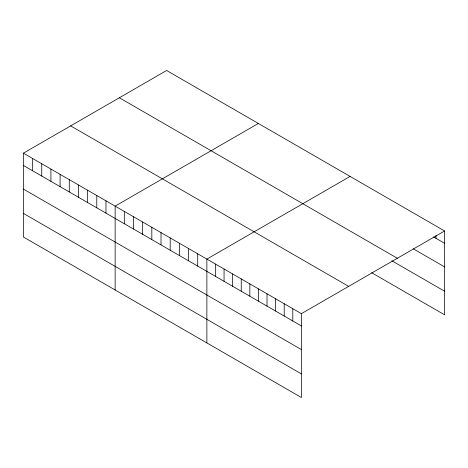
<?xml version="1.0" encoding="UTF-8"?>
<svg xmlns="http://www.w3.org/2000/svg" width="468" height="468" viewBox="0 0 468 468"><rect width="100%" height="100%" fill="white"/><g stroke="black" fill="none" stroke-linecap="round" stroke-linejoin="round"><path stroke-width="0.7" d="M23.4 153.171L301.392 313.665L301.392 397.513L23.4 237.013L23.4 153.171L166.608 70.487L444.6 230.987L444.6 314.829L371.563 272.663M258.342 123.453L115.14 206.131L115.14 289.979M350.082 176.418L206.874 259.096L206.874 342.939M301.392 313.665L444.6 230.987M433.555 236.902L444.6 243.278M413.297 248.818L444.6 266.895M119.346 97.771L397.344 258.272M391.815 260.746L444.6 291.219M70.656 125.886L348.654 286.381M23.4 165.461L301.392 325.962M23.4 189.072L301.392 349.573M23.4 213.402L301.392 373.897M436.006 235.427L436.006 238.317M292.798 308.704L292.798 321.001M284.211 303.744L284.211 316.04M275.617 298.783L275.617 311.08M267.023 293.822L267.023 306.119M258.43 288.861L258.43 301.158M249.836 283.9L249.836 296.197M241.248 278.94L241.248 291.236M232.654 273.979L232.654 286.276M224.061 269.018L224.061 281.315M215.467 264.057L215.467 276.354M197.701 253.802L197.701 266.093M188.528 248.502L188.528 260.799M179.355 243.208L179.355 255.499M170.182 237.914L170.182 250.204M161.01 232.614L161.01 244.91M151.831 227.319L151.831 239.61M142.658 222.025L142.658 234.316M133.485 216.725L133.485 229.022M124.312 211.431L124.312 223.722M105.967 200.836L105.967 213.127M96.788 195.542L96.788 207.833M87.615 190.242L87.615 202.539M78.443 184.948L78.443 197.239M69.27 179.654L69.27 191.944M60.097 174.353L60.097 186.65M50.924 169.059L50.924 181.35M41.746 163.759L41.746 176.056M32.573 158.465L32.573 170.756"/></g></svg>
